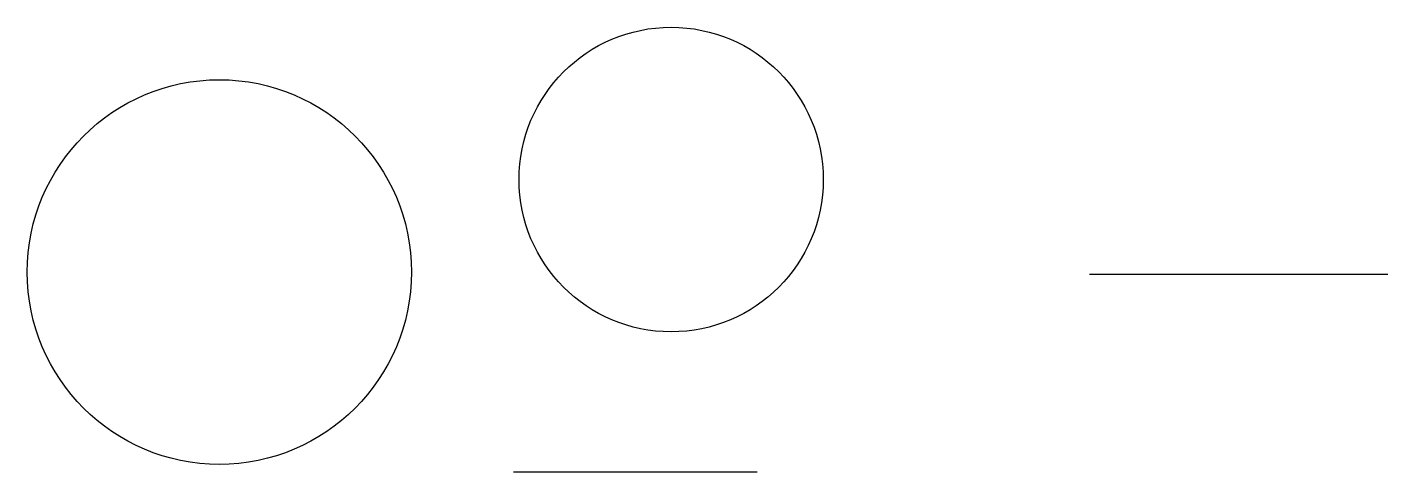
# Model space of a CAD drawing. Extents: x 44481 to 141282, y 8547 to 40139.
import ezdxf

# ---------------------------------------------------------------- set-up
doc = ezdxf.new("R2010")
doc.units = 0
doc.header["$LTSCALE"] = 10
doc.header["$MEASUREMENT"] = 0

msp = doc.modelspace()

# ---------------------------------------------------------------- linework, layer by layer
for p, q in [((120050, 22592), (141282, 22592)), ((79082, 8547), (96426, 8547))]:
    msp.add_line(p, q)
for centre, radius in [((90296, 29316), 10823), ((58149, 22741), 13668)]:
    msp.add_circle(centre, radius)

doc.saveas('drawing.dxf')
